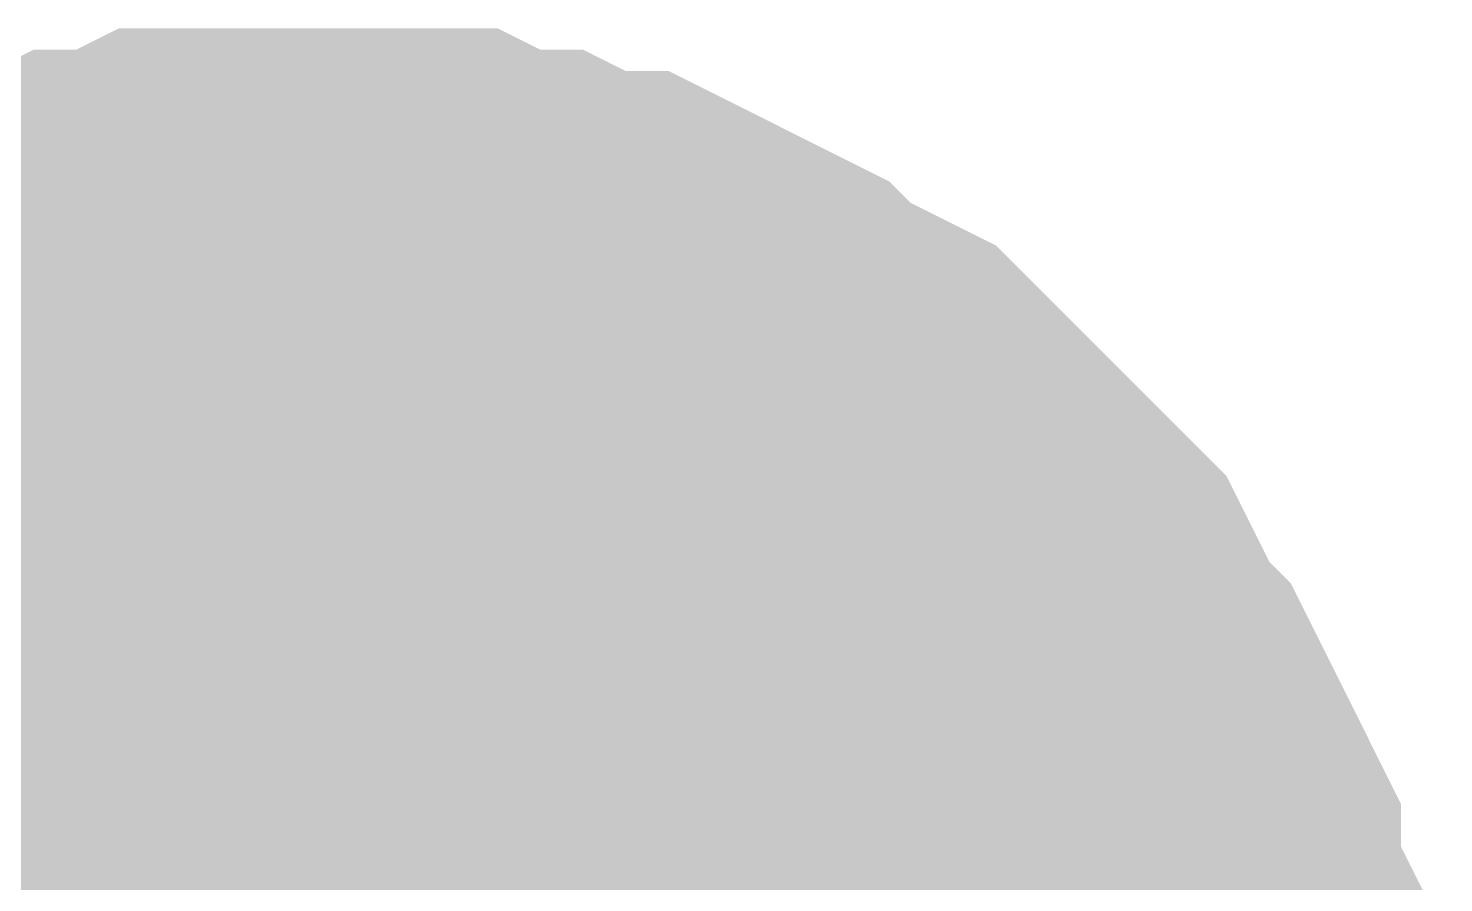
# Model space of a CAD drawing. Header units: inches. Extents: x 0 to 569, y 0 to 432.
# Drawn here: x 154.78 to 155.601, y 132.236 to 132.731 of the extents above; entities that cross this region are included whole.
import ezdxf

# ---------------------------------------------------------------- set-up
doc = ezdxf.new("R2010")
doc.units = ezdxf.units.IN
doc.layers.add('Sheet', color=255, linetype='Continuous')

msp = doc.modelspace()

# ---------------------------------------------------------------- linework, layer by layer
at = {"layer": 'Sheet'}
for points in [[(154.62002, 132.46943, 0.29972, 0.29972, 0), (154.64482, 132.48184, 0.29972, 0.29972, 0), (154.65723, 132.49424, 0.29972, 0.29972, 0), (154.68203, 132.50664, 0.29972, 0.29972, 0), (154.70684, 132.51904, 0.29972, 0.29972, 0), (154.73164, 132.53145, 0.29972, 0.29972, 0), (154.74404, 132.54385, 0.29972, 0.29972, 0), (154.76885, 132.55625, 0.29972, 0.29972, 0), (154.79365, 132.55625, 0.29972, 0.29972, 0), (154.81846, 132.56865, 0.29972, 0.29972, 0), (154.84326, 132.56865, 0.29972, 0.29972, 0), (154.86807, 132.58105, 0.29972, 0.29972, 0), (154.89287, 132.58105, 0.29972, 0.29972, 0), (154.91768, 132.58105, 0.29972, 0.29972, 0), (154.94248, 132.58105, 0.29972, 0.29972, 0)], [(154.62002, 132.46943, 0.29972, 0.29972, 0), (154.64482, 132.48184, 0.29972, 0.29972, 0), (154.65723, 132.49424, 0.29972, 0.29972, 0), (154.68203, 132.50664, 0.29972, 0.29972, 0), (154.70684, 132.51904, 0.29972, 0.29972, 0), (154.73164, 132.53145, 0.29972, 0.29972, 0), (154.74404, 132.54385, 0.29972, 0.29972, 0), (154.76885, 132.55625, 0.29972, 0.29972, 0), (154.79365, 132.55625, 0.29972, 0.29972, 0), (154.81846, 132.56865, 0.29972, 0.29972, 0), (154.84326, 132.56865, 0.29972, 0.29972, 0), (154.86807, 132.58105, 0.29972, 0.29972, 0), (154.89287, 132.58105, 0.29972, 0.29972, 0), (154.91768, 132.58105, 0.29972, 0.29972, 0), (154.94248, 132.58105, 0.29972, 0.29972, 0)], [(154.62002, 132.46943, 0.29972, 0.29972, 0), (154.64482, 132.48184, 0.29972, 0.29972, 0), (154.65723, 132.49424, 0.29972, 0.29972, 0), (154.68203, 132.50664, 0.29972, 0.29972, 0), (154.70684, 132.51904, 0.29972, 0.29972, 0), (154.73164, 132.53145, 0.29972, 0.29972, 0), (154.74404, 132.54385, 0.29972, 0.29972, 0), (154.76885, 132.55625, 0.29972, 0.29972, 0), (154.79365, 132.55625, 0.29972, 0.29972, 0), (154.81846, 132.56865, 0.29972, 0.29972, 0), (154.84326, 132.56865, 0.29972, 0.29972, 0), (154.86807, 132.58105, 0.29972, 0.29972, 0), (154.89287, 132.58105, 0.29972, 0.29972, 0), (154.91768, 132.58105, 0.29972, 0.29972, 0), (154.94248, 132.58105, 0.29972, 0.29972, 0)], [(154.62002, 132.46943, 0.29972, 0.29972, 0), (154.64482, 132.48184, 0.29972, 0.29972, 0), (154.65723, 132.49424, 0.29972, 0.29972, 0), (154.68203, 132.50664, 0.29972, 0.29972, 0), (154.70684, 132.51904, 0.29972, 0.29972, 0), (154.73164, 132.53145, 0.29972, 0.29972, 0), (154.74404, 132.54385, 0.29972, 0.29972, 0), (154.76885, 132.55625, 0.29972, 0.29972, 0), (154.79365, 132.55625, 0.29972, 0.29972, 0), (154.81846, 132.56865, 0.29972, 0.29972, 0), (154.84326, 132.56865, 0.29972, 0.29972, 0), (154.86807, 132.58105, 0.29972, 0.29972, 0), (154.89287, 132.58105, 0.29972, 0.29972, 0), (154.91768, 132.58105, 0.29972, 0.29972, 0), (154.94248, 132.58105, 0.29972, 0.29972, 0)], [(154.62002, 132.46943, 0.29972, 0.29972, 0), (154.64482, 132.48184, 0.29972, 0.29972, 0), (154.65723, 132.49424, 0.29972, 0.29972, 0), (154.68203, 132.50664, 0.29972, 0.29972, 0), (154.70684, 132.51904, 0.29972, 0.29972, 0), (154.73164, 132.53145, 0.29972, 0.29972, 0), (154.74404, 132.54385, 0.29972, 0.29972, 0), (154.76885, 132.55625, 0.29972, 0.29972, 0), (154.79365, 132.55625, 0.29972, 0.29972, 0), (154.81846, 132.56865, 0.29972, 0.29972, 0), (154.84326, 132.56865, 0.29972, 0.29972, 0), (154.86807, 132.58105, 0.29972, 0.29972, 0), (154.89287, 132.58105, 0.29972, 0.29972, 0), (154.91768, 132.58105, 0.29972, 0.29972, 0), (154.94248, 132.58105, 0.29972, 0.29972, 0)], [(154.62002, 132.46943, 0.29972, 0.29972, 0), (154.64482, 132.48184, 0.29972, 0.29972, 0), (154.65723, 132.49424, 0.29972, 0.29972, 0), (154.68203, 132.50664, 0.29972, 0.29972, 0), (154.70684, 132.51904, 0.29972, 0.29972, 0), (154.73164, 132.53145, 0.29972, 0.29972, 0), (154.74404, 132.54385, 0.29972, 0.29972, 0), (154.76885, 132.55625, 0.29972, 0.29972, 0), (154.79365, 132.55625, 0.29972, 0.29972, 0), (154.81846, 132.56865, 0.29972, 0.29972, 0), (154.84326, 132.56865, 0.29972, 0.29972, 0), (154.86807, 132.58105, 0.29972, 0.29972, 0), (154.89287, 132.58105, 0.29972, 0.29972, 0), (154.91768, 132.58105, 0.29972, 0.29972, 0), (154.94248, 132.58105, 0.29972, 0.29972, 0)], [(154.62002, 132.46943, 0.29972, 0.29972, 0), (154.64482, 132.48184, 0.29972, 0.29972, 0), (154.65723, 132.49424, 0.29972, 0.29972, 0), (154.68203, 132.50664, 0.29972, 0.29972, 0), (154.70684, 132.51904, 0.29972, 0.29972, 0), (154.73164, 132.53145, 0.29972, 0.29972, 0), (154.74404, 132.54385, 0.29972, 0.29972, 0), (154.76885, 132.55625, 0.29972, 0.29972, 0), (154.79365, 132.55625, 0.29972, 0.29972, 0), (154.81846, 132.56865, 0.29972, 0.29972, 0), (154.84326, 132.56865, 0.29972, 0.29972, 0), (154.86807, 132.58105, 0.29972, 0.29972, 0), (154.89287, 132.58105, 0.29972, 0.29972, 0), (154.91768, 132.58105, 0.29972, 0.29972, 0), (154.94248, 132.58105, 0.29972, 0.29972, 0)], [(154.94248, 132.58105, 0.29972, 0.29972, 0), (154.94248, 132.58105, 0.29972, 0.29972, 0)], [(154.94248, 132.58105, 0.29972, 0.29972, 0), (154.96729, 132.58105, 0.29972, 0.29972, 0), (154.99209, 132.58105, 0.29972, 0.29972, 0), (155.01689, 132.58105, 0.29972, 0.29972, 0), (155.0417, 132.56865, 0.29972, 0.29972, 0), (155.0665, 132.56865, 0.29972, 0.29972, 0), (155.09131, 132.55625, 0.29972, 0.29972, 0), (155.11611, 132.55625, 0.29972, 0.29972, 0), (155.14092, 132.54385, 0.29972, 0.29972, 0), (155.16572, 132.53145, 0.29972, 0.29972, 0), (155.19053, 132.51904, 0.29972, 0.29972, 0), (155.20293, 132.50664, 0.29972, 0.29972, 0), (155.22773, 132.49424, 0.29972, 0.29972, 0), (155.25254, 132.48184, 0.29972, 0.29972, 0), (155.26494, 132.46943, 0.29972, 0.29972, 0), (155.28975, 132.44463, 0.29972, 0.29972, 0), (155.30215, 132.43223, 0.29972, 0.29972, 0), (155.31455, 132.41982, 0.29972, 0.29972, 0), (155.33936, 132.39502, 0.29972, 0.29972, 0), (155.35176, 132.38262, 0.29972, 0.29972, 0), (155.36416, 132.35781, 0.29972, 0.29972, 0), (155.37656, 132.33301, 0.29972, 0.29972, 0), (155.38896, 132.32061, 0.29972, 0.29972, 0), (155.40137, 132.2958, 0.29972, 0.29972, 0), (155.41377, 132.271, 0.29972, 0.29972, 0), (155.42617, 132.24619, 0.29972, 0.29972, 0), (155.42617, 132.22139, 0.29972, 0.29972, 0), (155.43857, 132.19658, 0.29972, 0.29972, 0), (155.43857, 132.17178, 0.29972, 0.29972, 0), (155.45098, 132.14697, 0.29972, 0.29972, 0), (155.45098, 132.12217, 0.29972, 0.29972, 0), (155.45098, 132.09736, 0.29972, 0.29972, 0), (155.45098, 132.07256, 0.29972, 0.29972, 0)], [(154.94248, 132.58105, 0.29972, 0.29972, 0), (154.94248, 132.58105, 0.29972, 0.29972, 0)], [(154.94248, 132.58105, 0.29972, 0.29972, 0), (154.96729, 132.58105, 0.29972, 0.29972, 0), (154.99209, 132.58105, 0.29972, 0.29972, 0), (155.01689, 132.58105, 0.29972, 0.29972, 0), (155.0417, 132.56865, 0.29972, 0.29972, 0), (155.0665, 132.56865, 0.29972, 0.29972, 0), (155.09131, 132.55625, 0.29972, 0.29972, 0), (155.11611, 132.55625, 0.29972, 0.29972, 0), (155.14092, 132.54385, 0.29972, 0.29972, 0), (155.16572, 132.53145, 0.29972, 0.29972, 0), (155.19053, 132.51904, 0.29972, 0.29972, 0), (155.20293, 132.50664, 0.29972, 0.29972, 0), (155.22773, 132.49424, 0.29972, 0.29972, 0), (155.25254, 132.48184, 0.29972, 0.29972, 0), (155.26494, 132.46943, 0.29972, 0.29972, 0), (155.28975, 132.44463, 0.29972, 0.29972, 0), (155.30215, 132.43223, 0.29972, 0.29972, 0), (155.31455, 132.41982, 0.29972, 0.29972, 0), (155.33936, 132.39502, 0.29972, 0.29972, 0), (155.35176, 132.38262, 0.29972, 0.29972, 0), (155.36416, 132.35781, 0.29972, 0.29972, 0), (155.37656, 132.33301, 0.29972, 0.29972, 0), (155.38896, 132.32061, 0.29972, 0.29972, 0), (155.40137, 132.2958, 0.29972, 0.29972, 0), (155.41377, 132.271, 0.29972, 0.29972, 0), (155.42617, 132.24619, 0.29972, 0.29972, 0), (155.42617, 132.22139, 0.29972, 0.29972, 0), (155.43857, 132.19658, 0.29972, 0.29972, 0), (155.43857, 132.17178, 0.29972, 0.29972, 0), (155.45098, 132.14697, 0.29972, 0.29972, 0), (155.45098, 132.12217, 0.29972, 0.29972, 0), (155.45098, 132.09736, 0.29972, 0.29972, 0), (155.45098, 132.07256, 0.29972, 0.29972, 0)], [(154.94248, 132.58105, 0.29972, 0.29972, 0), (154.94248, 132.58105, 0.29972, 0.29972, 0)], [(154.94248, 132.58105, 0.29972, 0.29972, 0), (154.96729, 132.58105, 0.29972, 0.29972, 0), (154.99209, 132.58105, 0.29972, 0.29972, 0), (155.01689, 132.58105, 0.29972, 0.29972, 0), (155.0417, 132.56865, 0.29972, 0.29972, 0), (155.0665, 132.56865, 0.29972, 0.29972, 0), (155.09131, 132.55625, 0.29972, 0.29972, 0), (155.11611, 132.55625, 0.29972, 0.29972, 0), (155.14092, 132.54385, 0.29972, 0.29972, 0), (155.16572, 132.53145, 0.29972, 0.29972, 0), (155.19053, 132.51904, 0.29972, 0.29972, 0), (155.20293, 132.50664, 0.29972, 0.29972, 0), (155.22773, 132.49424, 0.29972, 0.29972, 0), (155.25254, 132.48184, 0.29972, 0.29972, 0), (155.26494, 132.46943, 0.29972, 0.29972, 0), (155.28975, 132.44463, 0.29972, 0.29972, 0), (155.30215, 132.43223, 0.29972, 0.29972, 0), (155.31455, 132.41982, 0.29972, 0.29972, 0), (155.33936, 132.39502, 0.29972, 0.29972, 0), (155.35176, 132.38262, 0.29972, 0.29972, 0), (155.36416, 132.35781, 0.29972, 0.29972, 0), (155.37656, 132.33301, 0.29972, 0.29972, 0), (155.38896, 132.32061, 0.29972, 0.29972, 0), (155.40137, 132.2958, 0.29972, 0.29972, 0), (155.41377, 132.271, 0.29972, 0.29972, 0), (155.42617, 132.24619, 0.29972, 0.29972, 0), (155.42617, 132.22139, 0.29972, 0.29972, 0), (155.43857, 132.19658, 0.29972, 0.29972, 0), (155.43857, 132.17178, 0.29972, 0.29972, 0), (155.45098, 132.14697, 0.29972, 0.29972, 0), (155.45098, 132.12217, 0.29972, 0.29972, 0), (155.45098, 132.09736, 0.29972, 0.29972, 0), (155.45098, 132.07256, 0.29972, 0.29972, 0)], [(154.94248, 132.58105, 0.29972, 0.29972, 0), (154.94248, 132.58105, 0.29972, 0.29972, 0)], [(154.94248, 132.58105, 0.29972, 0.29972, 0), (154.96729, 132.58105, 0.29972, 0.29972, 0), (154.99209, 132.58105, 0.29972, 0.29972, 0), (155.01689, 132.58105, 0.29972, 0.29972, 0), (155.0417, 132.56865, 0.29972, 0.29972, 0), (155.0665, 132.56865, 0.29972, 0.29972, 0), (155.09131, 132.55625, 0.29972, 0.29972, 0), (155.11611, 132.55625, 0.29972, 0.29972, 0), (155.14092, 132.54385, 0.29972, 0.29972, 0), (155.16572, 132.53145, 0.29972, 0.29972, 0), (155.19053, 132.51904, 0.29972, 0.29972, 0), (155.20293, 132.50664, 0.29972, 0.29972, 0), (155.22773, 132.49424, 0.29972, 0.29972, 0), (155.25254, 132.48184, 0.29972, 0.29972, 0), (155.26494, 132.46943, 0.29972, 0.29972, 0), (155.28975, 132.44463, 0.29972, 0.29972, 0), (155.30215, 132.43223, 0.29972, 0.29972, 0), (155.31455, 132.41982, 0.29972, 0.29972, 0), (155.33936, 132.39502, 0.29972, 0.29972, 0), (155.35176, 132.38262, 0.29972, 0.29972, 0), (155.36416, 132.35781, 0.29972, 0.29972, 0), (155.37656, 132.33301, 0.29972, 0.29972, 0), (155.38896, 132.32061, 0.29972, 0.29972, 0), (155.40137, 132.2958, 0.29972, 0.29972, 0), (155.41377, 132.271, 0.29972, 0.29972, 0), (155.42617, 132.24619, 0.29972, 0.29972, 0), (155.42617, 132.22139, 0.29972, 0.29972, 0), (155.43857, 132.19658, 0.29972, 0.29972, 0), (155.43857, 132.17178, 0.29972, 0.29972, 0), (155.45098, 132.14697, 0.29972, 0.29972, 0), (155.45098, 132.12217, 0.29972, 0.29972, 0), (155.45098, 132.09736, 0.29972, 0.29972, 0), (155.45098, 132.07256, 0.29972, 0.29972, 0)], [(154.94248, 132.58105, 0.29972, 0.29972, 0), (154.94248, 132.58105, 0.29972, 0.29972, 0)], [(154.94248, 132.58105, 0.29972, 0.29972, 0), (154.96729, 132.58105, 0.29972, 0.29972, 0), (154.99209, 132.58105, 0.29972, 0.29972, 0), (155.01689, 132.58105, 0.29972, 0.29972, 0), (155.0417, 132.56865, 0.29972, 0.29972, 0), (155.0665, 132.56865, 0.29972, 0.29972, 0), (155.09131, 132.55625, 0.29972, 0.29972, 0), (155.11611, 132.55625, 0.29972, 0.29972, 0), (155.14092, 132.54385, 0.29972, 0.29972, 0), (155.16572, 132.53145, 0.29972, 0.29972, 0), (155.19053, 132.51904, 0.29972, 0.29972, 0), (155.20293, 132.50664, 0.29972, 0.29972, 0), (155.22773, 132.49424, 0.29972, 0.29972, 0), (155.25254, 132.48184, 0.29972, 0.29972, 0), (155.26494, 132.46943, 0.29972, 0.29972, 0), (155.28975, 132.44463, 0.29972, 0.29972, 0), (155.30215, 132.43223, 0.29972, 0.29972, 0), (155.31455, 132.41982, 0.29972, 0.29972, 0), (155.33936, 132.39502, 0.29972, 0.29972, 0), (155.35176, 132.38262, 0.29972, 0.29972, 0), (155.36416, 132.35781, 0.29972, 0.29972, 0), (155.37656, 132.33301, 0.29972, 0.29972, 0), (155.38896, 132.32061, 0.29972, 0.29972, 0), (155.40137, 132.2958, 0.29972, 0.29972, 0), (155.41377, 132.271, 0.29972, 0.29972, 0), (155.42617, 132.24619, 0.29972, 0.29972, 0), (155.42617, 132.22139, 0.29972, 0.29972, 0), (155.43857, 132.19658, 0.29972, 0.29972, 0), (155.43857, 132.17178, 0.29972, 0.29972, 0), (155.45098, 132.14697, 0.29972, 0.29972, 0), (155.45098, 132.12217, 0.29972, 0.29972, 0), (155.45098, 132.09736, 0.29972, 0.29972, 0), (155.45098, 132.07256, 0.29972, 0.29972, 0)], [(154.94248, 132.58105, 0.29972, 0.29972, 0), (154.94248, 132.58105, 0.29972, 0.29972, 0)], [(154.94248, 132.58105, 0.29972, 0.29972, 0), (154.96729, 132.58105, 0.29972, 0.29972, 0), (154.99209, 132.58105, 0.29972, 0.29972, 0), (155.01689, 132.58105, 0.29972, 0.29972, 0), (155.0417, 132.56865, 0.29972, 0.29972, 0), (155.0665, 132.56865, 0.29972, 0.29972, 0), (155.09131, 132.55625, 0.29972, 0.29972, 0), (155.11611, 132.55625, 0.29972, 0.29972, 0), (155.14092, 132.54385, 0.29972, 0.29972, 0), (155.16572, 132.53145, 0.29972, 0.29972, 0), (155.19053, 132.51904, 0.29972, 0.29972, 0), (155.20293, 132.50664, 0.29972, 0.29972, 0), (155.22773, 132.49424, 0.29972, 0.29972, 0), (155.25254, 132.48184, 0.29972, 0.29972, 0), (155.26494, 132.46943, 0.29972, 0.29972, 0), (155.28975, 132.44463, 0.29972, 0.29972, 0), (155.30215, 132.43223, 0.29972, 0.29972, 0), (155.31455, 132.41982, 0.29972, 0.29972, 0), (155.33936, 132.39502, 0.29972, 0.29972, 0), (155.35176, 132.38262, 0.29972, 0.29972, 0), (155.36416, 132.35781, 0.29972, 0.29972, 0), (155.37656, 132.33301, 0.29972, 0.29972, 0), (155.38896, 132.32061, 0.29972, 0.29972, 0), (155.40137, 132.2958, 0.29972, 0.29972, 0), (155.41377, 132.271, 0.29972, 0.29972, 0), (155.42617, 132.24619, 0.29972, 0.29972, 0), (155.42617, 132.22139, 0.29972, 0.29972, 0), (155.43857, 132.19658, 0.29972, 0.29972, 0), (155.43857, 132.17178, 0.29972, 0.29972, 0), (155.45098, 132.14697, 0.29972, 0.29972, 0), (155.45098, 132.12217, 0.29972, 0.29972, 0), (155.45098, 132.09736, 0.29972, 0.29972, 0), (155.45098, 132.07256, 0.29972, 0.29972, 0)], [(154.94248, 132.58105, 0.29972, 0.29972, 0), (154.94248, 132.58105, 0.29972, 0.29972, 0)], [(154.94248, 132.58105, 0.29972, 0.29972, 0), (154.96729, 132.58105, 0.29972, 0.29972, 0), (154.99209, 132.58105, 0.29972, 0.29972, 0), (155.01689, 132.58105, 0.29972, 0.29972, 0), (155.0417, 132.56865, 0.29972, 0.29972, 0), (155.0665, 132.56865, 0.29972, 0.29972, 0), (155.09131, 132.55625, 0.29972, 0.29972, 0), (155.11611, 132.55625, 0.29972, 0.29972, 0), (155.14092, 132.54385, 0.29972, 0.29972, 0), (155.16572, 132.53145, 0.29972, 0.29972, 0), (155.19053, 132.51904, 0.29972, 0.29972, 0), (155.20293, 132.50664, 0.29972, 0.29972, 0), (155.22773, 132.49424, 0.29972, 0.29972, 0), (155.25254, 132.48184, 0.29972, 0.29972, 0), (155.26494, 132.46943, 0.29972, 0.29972, 0), (155.28975, 132.44463, 0.29972, 0.29972, 0), (155.30215, 132.43223, 0.29972, 0.29972, 0), (155.31455, 132.41982, 0.29972, 0.29972, 0), (155.33936, 132.39502, 0.29972, 0.29972, 0), (155.35176, 132.38262, 0.29972, 0.29972, 0), (155.36416, 132.35781, 0.29972, 0.29972, 0), (155.37656, 132.33301, 0.29972, 0.29972, 0), (155.38896, 132.32061, 0.29972, 0.29972, 0), (155.40137, 132.2958, 0.29972, 0.29972, 0), (155.41377, 132.271, 0.29972, 0.29972, 0), (155.42617, 132.24619, 0.29972, 0.29972, 0), (155.42617, 132.22139, 0.29972, 0.29972, 0), (155.43857, 132.19658, 0.29972, 0.29972, 0), (155.43857, 132.17178, 0.29972, 0.29972, 0), (155.45098, 132.14697, 0.29972, 0.29972, 0), (155.45098, 132.12217, 0.29972, 0.29972, 0), (155.45098, 132.09736, 0.29972, 0.29972, 0), (155.45098, 132.07256, 0.29972, 0.29972, 0)], [(154.70684, 132.51904, 0.09906, 0.09906, 0), (154.73164, 132.53145, 0.09906, 0.09906, 0), (154.74404, 132.54385, 0.09906, 0.09906, 0), (154.76885, 132.55625, 0.09906, 0.09906, 0), (154.79365, 132.55625, 0.09906, 0.09906, 0), (154.81846, 132.56865, 0.09906, 0.09906, 0), (154.84326, 132.56865, 0.09906, 0.09906, 0), (154.86807, 132.58105, 0.09906, 0.09906, 0), (154.89287, 132.58105, 0.09906, 0.09906, 0), (154.91768, 132.58105, 0.09906, 0.09906, 0), (154.94248, 132.58105, 0.09906, 0.09906, 0)], [(154.70684, 132.51904, 0.09906, 0.09906, 0), (154.73164, 132.53145, 0.09906, 0.09906, 0), (154.74404, 132.54385, 0.09906, 0.09906, 0), (154.76885, 132.55625, 0.09906, 0.09906, 0), (154.79365, 132.55625, 0.09906, 0.09906, 0), (154.81846, 132.56865, 0.09906, 0.09906, 0), (154.84326, 132.56865, 0.09906, 0.09906, 0), (154.86807, 132.58105, 0.09906, 0.09906, 0), (154.89287, 132.58105, 0.09906, 0.09906, 0), (154.91768, 132.58105, 0.09906, 0.09906, 0), (154.94248, 132.58105, 0.09906, 0.09906, 0)], [(154.70684, 132.51904, 0.09906, 0.09906, 0), (154.73164, 132.53145, 0.09906, 0.09906, 0), (154.74404, 132.54385, 0.09906, 0.09906, 0), (154.76885, 132.55625, 0.09906, 0.09906, 0), (154.79365, 132.55625, 0.09906, 0.09906, 0), (154.81846, 132.56865, 0.09906, 0.09906, 0), (154.84326, 132.56865, 0.09906, 0.09906, 0), (154.86807, 132.58105, 0.09906, 0.09906, 0), (154.89287, 132.58105, 0.09906, 0.09906, 0), (154.91768, 132.58105, 0.09906, 0.09906, 0), (154.94248, 132.58105, 0.09906, 0.09906, 0)], [(154.70684, 132.51904, 0.09906, 0.09906, 0), (154.73164, 132.53145, 0.09906, 0.09906, 0), (154.74404, 132.54385, 0.09906, 0.09906, 0), (154.76885, 132.55625, 0.09906, 0.09906, 0), (154.79365, 132.55625, 0.09906, 0.09906, 0), (154.81846, 132.56865, 0.09906, 0.09906, 0), (154.84326, 132.56865, 0.09906, 0.09906, 0), (154.86807, 132.58105, 0.09906, 0.09906, 0), (154.89287, 132.58105, 0.09906, 0.09906, 0), (154.91768, 132.58105, 0.09906, 0.09906, 0), (154.94248, 132.58105, 0.09906, 0.09906, 0)], [(154.70684, 132.51904, 0.09906, 0.09906, 0), (154.73164, 132.53145, 0.09906, 0.09906, 0), (154.74404, 132.54385, 0.09906, 0.09906, 0), (154.76885, 132.55625, 0.09906, 0.09906, 0), (154.79365, 132.55625, 0.09906, 0.09906, 0), (154.81846, 132.56865, 0.09906, 0.09906, 0), (154.84326, 132.56865, 0.09906, 0.09906, 0), (154.86807, 132.58105, 0.09906, 0.09906, 0), (154.89287, 132.58105, 0.09906, 0.09906, 0), (154.91768, 132.58105, 0.09906, 0.09906, 0), (154.94248, 132.58105, 0.09906, 0.09906, 0)], [(154.70684, 132.51904, 0.09906, 0.09906, 0), (154.73164, 132.53145, 0.09906, 0.09906, 0), (154.74404, 132.54385, 0.09906, 0.09906, 0), (154.76885, 132.55625, 0.09906, 0.09906, 0), (154.79365, 132.55625, 0.09906, 0.09906, 0), (154.81846, 132.56865, 0.09906, 0.09906, 0), (154.84326, 132.56865, 0.09906, 0.09906, 0), (154.86807, 132.58105, 0.09906, 0.09906, 0), (154.89287, 132.58105, 0.09906, 0.09906, 0), (154.91768, 132.58105, 0.09906, 0.09906, 0), (154.94248, 132.58105, 0.09906, 0.09906, 0)], [(154.70684, 132.51904, 0.09906, 0.09906, 0), (154.73164, 132.53145, 0.09906, 0.09906, 0), (154.74404, 132.54385, 0.09906, 0.09906, 0), (154.76885, 132.55625, 0.09906, 0.09906, 0), (154.79365, 132.55625, 0.09906, 0.09906, 0), (154.81846, 132.56865, 0.09906, 0.09906, 0), (154.84326, 132.56865, 0.09906, 0.09906, 0), (154.86807, 132.58105, 0.09906, 0.09906, 0), (154.89287, 132.58105, 0.09906, 0.09906, 0), (154.91768, 132.58105, 0.09906, 0.09906, 0), (154.94248, 132.58105, 0.09906, 0.09906, 0)], [(154.94248, 132.58105, 0.09906, 0.09906, 0), (154.94248, 132.58105, 0.09906, 0.09906, 0)], [(154.94248, 132.58105, 0.09906, 0.09906, 0), (154.96729, 132.58105, 0.09906, 0.09906, 0), (154.99209, 132.58105, 0.09906, 0.09906, 0), (155.01689, 132.58105, 0.09906, 0.09906, 0), (155.0417, 132.56865, 0.09906, 0.09906, 0), (155.0665, 132.56865, 0.09906, 0.09906, 0), (155.09131, 132.55625, 0.09906, 0.09906, 0), (155.11611, 132.55625, 0.09906, 0.09906, 0), (155.14092, 132.54385, 0.09906, 0.09906, 0), (155.16572, 132.53145, 0.09906, 0.09906, 0), (155.19053, 132.51904, 0.09906, 0.09906, 0), (155.20293, 132.50664, 0.09906, 0.09906, 0), (155.22773, 132.49424, 0.09906, 0.09906, 0), (155.25254, 132.48184, 0.09906, 0.09906, 0), (155.26494, 132.46943, 0.09906, 0.09906, 0), (155.28975, 132.44463, 0.09906, 0.09906, 0), (155.30215, 132.43223, 0.09906, 0.09906, 0), (155.31455, 132.41982, 0.09906, 0.09906, 0), (155.33936, 132.39502, 0.09906, 0.09906, 0), (155.35176, 132.38262, 0.09906, 0.09906, 0), (155.36416, 132.35781, 0.09906, 0.09906, 0), (155.37656, 132.33301, 0.09906, 0.09906, 0), (155.38896, 132.32061, 0.09906, 0.09906, 0), (155.40137, 132.2958, 0.09906, 0.09906, 0), (155.41377, 132.271, 0.09906, 0.09906, 0), (155.42617, 132.24619, 0.09906, 0.09906, 0), (155.42617, 132.22139, 0.09906, 0.09906, 0), (155.43857, 132.19658, 0.09906, 0.09906, 0), (155.43857, 132.17178, 0.09906, 0.09906, 0)], [(154.94248, 132.58105, 0.09906, 0.09906, 0), (154.94248, 132.58105, 0.09906, 0.09906, 0)], [(154.94248, 132.58105, 0.09906, 0.09906, 0), (154.96729, 132.58105, 0.09906, 0.09906, 0), (154.99209, 132.58105, 0.09906, 0.09906, 0), (155.01689, 132.58105, 0.09906, 0.09906, 0), (155.0417, 132.56865, 0.09906, 0.09906, 0), (155.0665, 132.56865, 0.09906, 0.09906, 0), (155.09131, 132.55625, 0.09906, 0.09906, 0), (155.11611, 132.55625, 0.09906, 0.09906, 0), (155.14092, 132.54385, 0.09906, 0.09906, 0), (155.16572, 132.53145, 0.09906, 0.09906, 0), (155.19053, 132.51904, 0.09906, 0.09906, 0), (155.20293, 132.50664, 0.09906, 0.09906, 0), (155.22773, 132.49424, 0.09906, 0.09906, 0), (155.25254, 132.48184, 0.09906, 0.09906, 0), (155.26494, 132.46943, 0.09906, 0.09906, 0), (155.28975, 132.44463, 0.09906, 0.09906, 0), (155.30215, 132.43223, 0.09906, 0.09906, 0), (155.31455, 132.41982, 0.09906, 0.09906, 0), (155.33936, 132.39502, 0.09906, 0.09906, 0), (155.35176, 132.38262, 0.09906, 0.09906, 0), (155.36416, 132.35781, 0.09906, 0.09906, 0), (155.37656, 132.33301, 0.09906, 0.09906, 0), (155.38896, 132.32061, 0.09906, 0.09906, 0), (155.40137, 132.2958, 0.09906, 0.09906, 0), (155.41377, 132.271, 0.09906, 0.09906, 0), (155.42617, 132.24619, 0.09906, 0.09906, 0), (155.42617, 132.22139, 0.09906, 0.09906, 0), (155.43857, 132.19658, 0.09906, 0.09906, 0), (155.43857, 132.17178, 0.09906, 0.09906, 0)], [(154.94248, 132.58105, 0.09906, 0.09906, 0), (154.94248, 132.58105, 0.09906, 0.09906, 0)], [(154.94248, 132.58105, 0.09906, 0.09906, 0), (154.96729, 132.58105, 0.09906, 0.09906, 0), (154.99209, 132.58105, 0.09906, 0.09906, 0), (155.01689, 132.58105, 0.09906, 0.09906, 0), (155.0417, 132.56865, 0.09906, 0.09906, 0), (155.0665, 132.56865, 0.09906, 0.09906, 0), (155.09131, 132.55625, 0.09906, 0.09906, 0), (155.11611, 132.55625, 0.09906, 0.09906, 0), (155.14092, 132.54385, 0.09906, 0.09906, 0), (155.16572, 132.53145, 0.09906, 0.09906, 0), (155.19053, 132.51904, 0.09906, 0.09906, 0), (155.20293, 132.50664, 0.09906, 0.09906, 0), (155.22773, 132.49424, 0.09906, 0.09906, 0), (155.25254, 132.48184, 0.09906, 0.09906, 0), (155.26494, 132.46943, 0.09906, 0.09906, 0), (155.28975, 132.44463, 0.09906, 0.09906, 0), (155.30215, 132.43223, 0.09906, 0.09906, 0), (155.31455, 132.41982, 0.09906, 0.09906, 0), (155.33936, 132.39502, 0.09906, 0.09906, 0), (155.35176, 132.38262, 0.09906, 0.09906, 0), (155.36416, 132.35781, 0.09906, 0.09906, 0), (155.37656, 132.33301, 0.09906, 0.09906, 0), (155.38896, 132.32061, 0.09906, 0.09906, 0), (155.40137, 132.2958, 0.09906, 0.09906, 0), (155.41377, 132.271, 0.09906, 0.09906, 0), (155.42617, 132.24619, 0.09906, 0.09906, 0), (155.42617, 132.22139, 0.09906, 0.09906, 0), (155.43857, 132.19658, 0.09906, 0.09906, 0), (155.43857, 132.17178, 0.09906, 0.09906, 0)], [(154.94248, 132.58105, 0.09906, 0.09906, 0), (154.94248, 132.58105, 0.09906, 0.09906, 0)], [(154.94248, 132.58105, 0.09906, 0.09906, 0), (154.96729, 132.58105, 0.09906, 0.09906, 0), (154.99209, 132.58105, 0.09906, 0.09906, 0), (155.01689, 132.58105, 0.09906, 0.09906, 0), (155.0417, 132.56865, 0.09906, 0.09906, 0), (155.0665, 132.56865, 0.09906, 0.09906, 0), (155.09131, 132.55625, 0.09906, 0.09906, 0), (155.11611, 132.55625, 0.09906, 0.09906, 0), (155.14092, 132.54385, 0.09906, 0.09906, 0), (155.16572, 132.53145, 0.09906, 0.09906, 0), (155.19053, 132.51904, 0.09906, 0.09906, 0), (155.20293, 132.50664, 0.09906, 0.09906, 0), (155.22773, 132.49424, 0.09906, 0.09906, 0), (155.25254, 132.48184, 0.09906, 0.09906, 0), (155.26494, 132.46943, 0.09906, 0.09906, 0), (155.28975, 132.44463, 0.09906, 0.09906, 0), (155.30215, 132.43223, 0.09906, 0.09906, 0), (155.31455, 132.41982, 0.09906, 0.09906, 0), (155.33936, 132.39502, 0.09906, 0.09906, 0), (155.35176, 132.38262, 0.09906, 0.09906, 0), (155.36416, 132.35781, 0.09906, 0.09906, 0), (155.37656, 132.33301, 0.09906, 0.09906, 0), (155.38896, 132.32061, 0.09906, 0.09906, 0), (155.40137, 132.2958, 0.09906, 0.09906, 0), (155.41377, 132.271, 0.09906, 0.09906, 0), (155.42617, 132.24619, 0.09906, 0.09906, 0), (155.42617, 132.22139, 0.09906, 0.09906, 0), (155.43857, 132.19658, 0.09906, 0.09906, 0), (155.43857, 132.17178, 0.09906, 0.09906, 0)], [(154.94248, 132.58105, 0.09906, 0.09906, 0), (154.94248, 132.58105, 0.09906, 0.09906, 0)], [(154.94248, 132.58105, 0.09906, 0.09906, 0), (154.96729, 132.58105, 0.09906, 0.09906, 0), (154.99209, 132.58105, 0.09906, 0.09906, 0), (155.01689, 132.58105, 0.09906, 0.09906, 0), (155.0417, 132.56865, 0.09906, 0.09906, 0), (155.0665, 132.56865, 0.09906, 0.09906, 0), (155.09131, 132.55625, 0.09906, 0.09906, 0), (155.11611, 132.55625, 0.09906, 0.09906, 0), (155.14092, 132.54385, 0.09906, 0.09906, 0), (155.16572, 132.53145, 0.09906, 0.09906, 0), (155.19053, 132.51904, 0.09906, 0.09906, 0), (155.20293, 132.50664, 0.09906, 0.09906, 0), (155.22773, 132.49424, 0.09906, 0.09906, 0), (155.25254, 132.48184, 0.09906, 0.09906, 0), (155.26494, 132.46943, 0.09906, 0.09906, 0), (155.28975, 132.44463, 0.09906, 0.09906, 0), (155.30215, 132.43223, 0.09906, 0.09906, 0), (155.31455, 132.41982, 0.09906, 0.09906, 0), (155.33936, 132.39502, 0.09906, 0.09906, 0), (155.35176, 132.38262, 0.09906, 0.09906, 0), (155.36416, 132.35781, 0.09906, 0.09906, 0), (155.37656, 132.33301, 0.09906, 0.09906, 0), (155.38896, 132.32061, 0.09906, 0.09906, 0), (155.40137, 132.2958, 0.09906, 0.09906, 0), (155.41377, 132.271, 0.09906, 0.09906, 0), (155.42617, 132.24619, 0.09906, 0.09906, 0), (155.42617, 132.22139, 0.09906, 0.09906, 0), (155.43857, 132.19658, 0.09906, 0.09906, 0), (155.43857, 132.17178, 0.09906, 0.09906, 0)], [(154.94248, 132.58105, 0.09906, 0.09906, 0), (154.94248, 132.58105, 0.09906, 0.09906, 0)], [(154.94248, 132.58105, 0.09906, 0.09906, 0), (154.96729, 132.58105, 0.09906, 0.09906, 0), (154.99209, 132.58105, 0.09906, 0.09906, 0), (155.01689, 132.58105, 0.09906, 0.09906, 0), (155.0417, 132.56865, 0.09906, 0.09906, 0), (155.0665, 132.56865, 0.09906, 0.09906, 0), (155.09131, 132.55625, 0.09906, 0.09906, 0), (155.11611, 132.55625, 0.09906, 0.09906, 0), (155.14092, 132.54385, 0.09906, 0.09906, 0), (155.16572, 132.53145, 0.09906, 0.09906, 0), (155.19053, 132.51904, 0.09906, 0.09906, 0), (155.20293, 132.50664, 0.09906, 0.09906, 0), (155.22773, 132.49424, 0.09906, 0.09906, 0), (155.25254, 132.48184, 0.09906, 0.09906, 0), (155.26494, 132.46943, 0.09906, 0.09906, 0), (155.28975, 132.44463, 0.09906, 0.09906, 0), (155.30215, 132.43223, 0.09906, 0.09906, 0), (155.31455, 132.41982, 0.09906, 0.09906, 0), (155.33936, 132.39502, 0.09906, 0.09906, 0), (155.35176, 132.38262, 0.09906, 0.09906, 0), (155.36416, 132.35781, 0.09906, 0.09906, 0), (155.37656, 132.33301, 0.09906, 0.09906, 0), (155.38896, 132.32061, 0.09906, 0.09906, 0), (155.40137, 132.2958, 0.09906, 0.09906, 0), (155.41377, 132.271, 0.09906, 0.09906, 0), (155.42617, 132.24619, 0.09906, 0.09906, 0), (155.42617, 132.22139, 0.09906, 0.09906, 0), (155.43857, 132.19658, 0.09906, 0.09906, 0), (155.43857, 132.17178, 0.09906, 0.09906, 0)], [(154.94248, 132.58105, 0.09906, 0.09906, 0), (154.94248, 132.58105, 0.09906, 0.09906, 0)], [(154.94248, 132.58105, 0.09906, 0.09906, 0), (154.96729, 132.58105, 0.09906, 0.09906, 0), (154.99209, 132.58105, 0.09906, 0.09906, 0), (155.01689, 132.58105, 0.09906, 0.09906, 0), (155.0417, 132.56865, 0.09906, 0.09906, 0), (155.0665, 132.56865, 0.09906, 0.09906, 0), (155.09131, 132.55625, 0.09906, 0.09906, 0), (155.11611, 132.55625, 0.09906, 0.09906, 0), (155.14092, 132.54385, 0.09906, 0.09906, 0), (155.16572, 132.53145, 0.09906, 0.09906, 0), (155.19053, 132.51904, 0.09906, 0.09906, 0), (155.20293, 132.50664, 0.09906, 0.09906, 0), (155.22773, 132.49424, 0.09906, 0.09906, 0), (155.25254, 132.48184, 0.09906, 0.09906, 0), (155.26494, 132.46943, 0.09906, 0.09906, 0), (155.28975, 132.44463, 0.09906, 0.09906, 0), (155.30215, 132.43223, 0.09906, 0.09906, 0), (155.31455, 132.41982, 0.09906, 0.09906, 0), (155.33936, 132.39502, 0.09906, 0.09906, 0), (155.35176, 132.38262, 0.09906, 0.09906, 0), (155.36416, 132.35781, 0.09906, 0.09906, 0), (155.37656, 132.33301, 0.09906, 0.09906, 0), (155.38896, 132.32061, 0.09906, 0.09906, 0), (155.40137, 132.2958, 0.09906, 0.09906, 0), (155.41377, 132.271, 0.09906, 0.09906, 0), (155.42617, 132.24619, 0.09906, 0.09906, 0), (155.42617, 132.22139, 0.09906, 0.09906, 0), (155.43857, 132.19658, 0.09906, 0.09906, 0), (155.43857, 132.17178, 0.09906, 0.09906, 0)]]:
    msp.add_lwpolyline(points, format="xyseb", dxfattribs=at)
msp.add_lwpolyline([(154.686, 132.08, 0.508, 0.508, 1), (155.194, 132.08, 0.508, 0.508, 1)], format="xyseb", close=True, dxfattribs=at)

doc.saveas('drawing.dxf')
